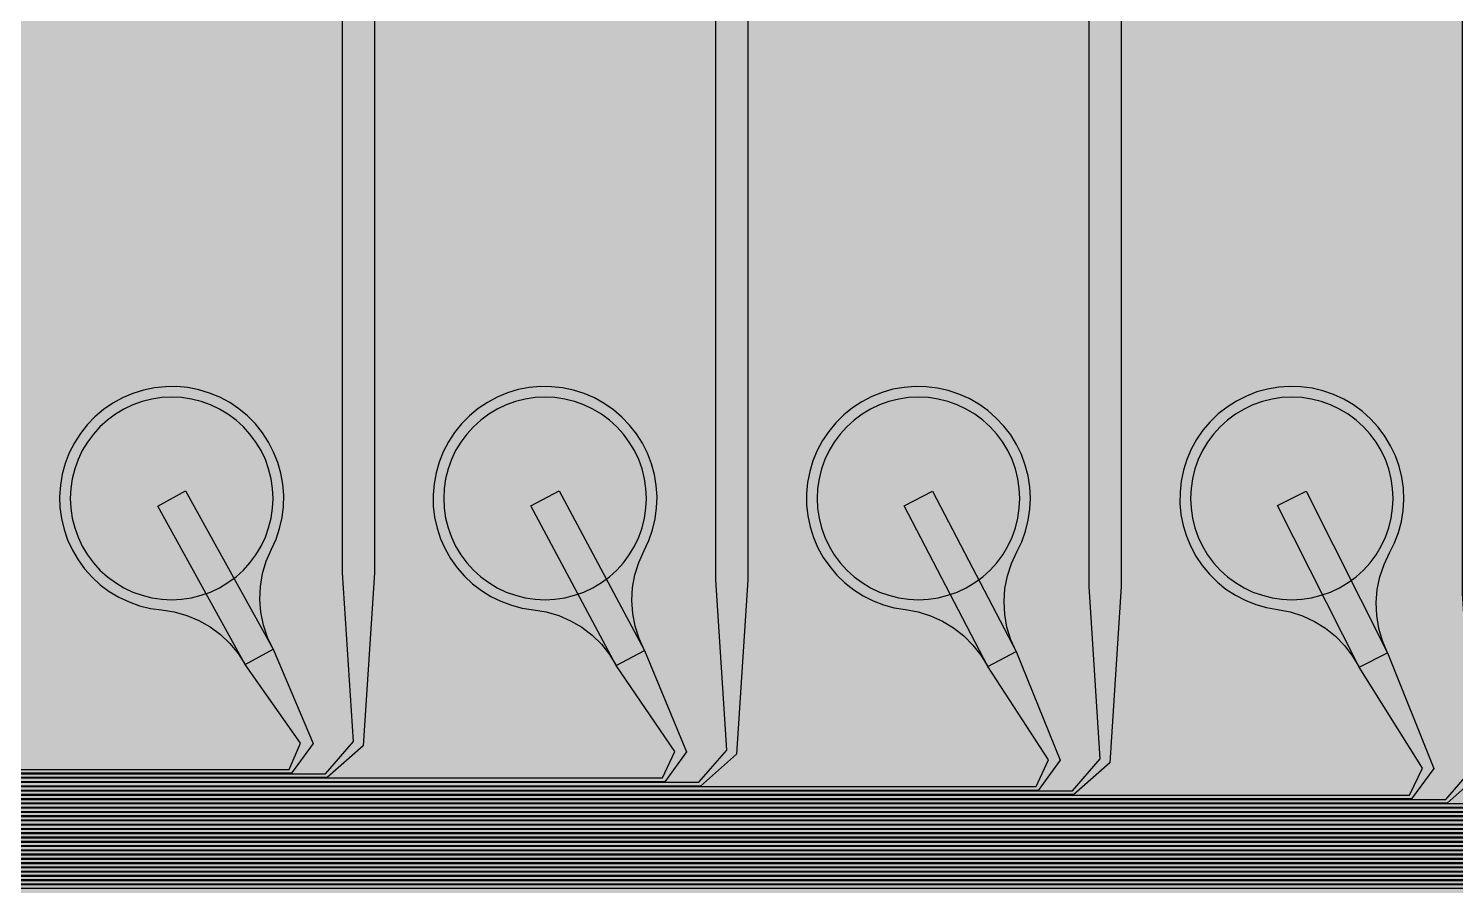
# Model space of a CAD drawing. Header units: metres. Extents: x -7231 to 10969, y -37556 to 1873.
# Drawn here: x 5872 to 7210, y -33144 to -32340 of the extents above; entities that cross this region are included whole.
import ezdxf

# ---------------------------------------------------------------- set-up
doc = ezdxf.new("R2010")
doc.units = ezdxf.units.M
for name, color, linetype in [('Metal1', 4, 'CONTINUOUS'), ('Metal2', 3, 'CONTINUOUS'), ('Polyimide', 7, 'CONTINUOUS'), ('Polyimide_Negative', 5, 'CONTINUOUS')]:
    doc.layers.add(name, color=color, linetype=linetype)

msp = doc.modelspace()

# ---------------------------------------------------------------- hatches: boundary and pattern name
at = {"layer": 'Polyimide'}
msp.add_hatch(color=7, dxfattribs=at).paths.add_polyline_path([(4065.7, -468), (4066.7, -502), (4068.5, -536), (4071.4, -570), (4075.5, -604), (4081, -638), (4088, -672), (4096.5, -706), (4106.6, -740), (4118.3, -774), (4131.6, -808), (4146.5, -842), (4162.9, -876), (4180.7, -910), (4199.8, -944), (4220.2, -978), (4241.7, -1012), (4264.2, -1046), (4287.5, -1080), (4311.5, -1114), (4336, -1148), (4360.9, -1182), (4385.9, -1216), (4410.9, -1250), (4435.7, -1284), (4460.2, -1318), (4484.2, -1352), (4507.5, -1385.9), (4530, -1419.9), (4551.5, -1453.9), (4571.9, -1487.9), (4591.1, -1521.9), (4608.9, -1555.9), (4625.3, -1589.9), (4640.1, -1623.9), (4653.4, -1657.9), (4665.1, -1691.9), (4675.2, -1725.9), (4683.7, -1759.9), (4690.7, -1793.9), (4696.2, -1827.9), (4700.3, -1861.9), (4703.2, -1895.9), (4705.1, -1929.9), (4706.1, -1963.9), (4706.4, -1997.9), (4706.5, -2031.9), (4706.5, -4793), (4710, -4838.4), (4720.2, -4882.7), (4737.1, -4925), (4760.1, -4964.2), (4788.9, -4999.5), (4822.6, -5030), (4860.5, -5055.1), (4901.8, -5074.2), (4901.8, -5074.2), (4970.7, -5105.2), (5034.7, -5145.3), (5092.8, -5193.5), (5143.8, -5249.2), (5186.9, -5311.2), (5221.2, -5378.4), (5246.2, -5449.7), (5261.4, -5523.7), (5266.5, -5599), (5261.4, -5674.3), (5246.2, -5748.3), (5221.2, -5819.6), (5186.9, -5886.8), (5143.8, -5948.8), (5092.8, -6004.5), (5034.7, -6052.7), (4970.7, -6092.8), (4901.8, -6123.8), (4860.5, -6142.9), (4822.6, -6168), (4788.9, -6198.5), (4760.1, -6233.8), (4737.1, -6273), (4720.2, -6315.3), (4710, -6359.6), (4706.5, -6405), (4706.5, -9221.5), (4710, -9266.9), (4720.2, -9311.2), (4737.1, -9353.5), (4760.1, -9392.7), (4788.9, -9428), (4822.6, -9458.5), (4860.5, -9483.6), (4901.8, -9502.7), (4970.7, -9533.7), (5034.7, -9573.8), (5092.8, -9622), (5143.8, -9677.7), (5186.9, -9739.7), (5221.2, -9806.9), (5246.2, -9878.2), (5261.4, -9952.2), (5266.5, -10027.5), (5261.4, -10102.8), (5246.2, -10176.8), (5221.2, -10248.1), (5186.9, -10315.3), (5143.8, -10377.3), (5092.8, -10433), (5034.7, -10481.2), (4970.7, -10521.3), (4901.8, -10552.3), (4860.5, -10571.4), (4822.6, -10596.5), (4788.9, -10627), (4760.1, -10662.3), (4737.1, -10701.5), (4720.2, -10743.8), (4710, -10788.1), (4706.5, -10833.5), (4706.5, -13650), (4710, -13695.4), (4720.2, -13739.7), (4737.1, -13782), (4760.1, -13821.2), (4788.9, -13856.5), (4822.6, -13887), (4860.5, -13912.1), (4901.8, -13931.2), (4970.7, -13962.2), (5034.7, -14002.2), (5092.8, -14050.5), (5143.8, -14106.2), (5186.9, -14168.2), (5221.2, -14235.4), (5246.2, -14306.7), (5261.4, -14380.7), (5266.5, -14456), (5261.4, -14531.3), (5246.2, -14605.3), (5221.2, -14676.5), (5186.9, -14743.8), (5143.8, -14805.8), (5092.8, -14861.5), (5034.7, -14909.7), (4970.7, -14949.8), (4901.8, -14980.8), (4860.5, -14999.9), (4822.6, -15025), (4788.9, -15055.5), (4760.1, -15090.8), (4737.1, -15130), (4720.2, -15172.3), (4710, -15216.6), (4706.5, -15262), (4706.5, -15456), (4720.9, -15750), (4764.1, -16041.3), (4835.7, -16326.8), (4934.9, -16604), (5060.7, -16870.2), (5212.1, -17122.7), (5387.5, -17359.2), (5585.2, -17577.3), (5803.3, -17775), (6039.8, -17950.4), (6292.3, -18101.8), (6558.4, -18227.6), (6835.6, -18326.8), (7121.2, -18398.3), (7412.4, -18441.5), (7706.5, -18456), (9969, -18456), (10047.4, -18459.8), (10125.1, -18471.4), (10201.2, -18490.4), (10275.2, -18516.9), (10346.1, -18550.5), (10413.5, -18590.8), (10476.5, -18637.6), (10534.7, -18690.3), (10587.4, -18748.5), (10634.2, -18811.5), (10674.5, -18878.9), (10708.1, -18949.8), (10734.6, -19023.8), (10753.6, -19099.9), (10765.2, -19177.6), (10769, -19256), (10769, -20895.8), (10730.2, -20951.4), (10694.6, -21009.1), (10662.2, -21068.6), (10633.2, -21129.9), (10607.6, -21192.7), (10585.5, -21256.7), (10566.9, -21322), (10552, -21388.1), (10540.8, -21455), (10533.4, -21522.3), (10529.6, -21590), (10529.6, -21657.8), (10533.4, -21725.5), (10540.8, -21792.9), (10552, -21859.7), (10566.9, -21925.9), (10585.5, -21991.1), (10607.6, -22055.2), (10633.2, -22117.9), (10662.2, -22179.2), (10694.6, -22238.7), (10730.2, -22296.4), (10769, -22352), (10769, -32454.2), (10728.7, -32510.5), (10691.7, -32568.9), (10658, -32629.3), (10627.8, -32691.6), (10601.2, -32755.4), (10578.2, -32820.7), (10558.9, -32887.1), (10543.4, -32954.5), (10531.8, -33022.7), (10524, -33091.4), (10520.1, -33160.5), (10520.1, -33229.7), (10524, -33298.8), (10531.8, -33367.5), (10543.4, -33435.7), (10558.9, -33503.1), (10578.2, -33569.5), (10601.2, -33634.8), (10627.8, -33698.6), (10658, -33760.8), (10691.7, -33821.3), (10728.7, -33879.7), (10769, -33936), (10769, -36556), (10765.2, -36634.4), (10753.6, -36712.1), (10734.6, -36788.2), (10708.1, -36862.1), (10674.5, -36933.1), (10634.2, -37000.5), (10587.4, -37063.5), (10534.7, -37121.7), (10476.5, -37174.4), (10413.5, -37221.2), (10346.1, -37261.5), (10275.2, -37295.1), (10201.2, -37321.6), (10125.1, -37340.6), (10047.4, -37352.1), (9969, -37356), (-6231, -37356), (-6309.4, -37352.1), (-6387.1, -37340.6), (-6463.2, -37321.6), (-6537.2, -37295.1), (-6608.1, -37261.5), (-6675.5, -37221.2), (-6738.5, -37174.4), (-6796.7, -37121.7), (-6849.4, -37063.5), (-6896.2, -37000.5), (-6936.5, -36933.1), (-6970.1, -36862.1), (-6996.6, -36788.2), (-7015.6, -36712.1), (-7027.2, -36634.4), (-7031, -36556), (-7031, -33936), (-6990.7, -33879.8), (-6953.7, -33821.3), (-6920, -33760.9), (-6889.8, -33698.6), (-6863.2, -33634.8), (-6840.2, -33569.5), (-6820.9, -33503.1), (-6805.4, -33435.7), (-6793.7, -33367.5), (-6785.9, -33298.8), (-6782, -33229.7), (-6782, -33160.5), (-6785.9, -33091.4), (-6793.7, -33022.7), (-6805.4, -32954.5), (-6820.9, -32887.1), (-6840.2, -32820.6), (-6863.2, -32755.4), (-6889.8, -32691.5), (-6920, -32629.3), (-6953.7, -32568.9), (-6990.7, -32510.4), (-7031, -32454.2), (-7031, -22364.8), (-6990.7, -22308.6), (-6953.7, -22250.1), (-6920, -22189.7), (-6889.8, -22127.5), (-6863.2, -22063.6), (-6840.2, -21998.4), (-6820.9, -21931.9), (-6805.4, -21864.5), (-6793.7, -21796.3), (-6785.9, -21727.6), (-6782, -21658.5), (-6782, -21589.3), (-6785.9, -21520.3), (-6793.7, -21451.5), (-6805.4, -21383.3), (-6820.9, -21315.9), (-6840.2, -21249.5), (-6863.2, -21184.2), (-6889.8, -21120.4), (-6920, -21058.1), (-6953.7, -20997.7), (-6990.7, -20939.3), (-7031, -20883), (-7031, -19256), (-7027.2, -19177.6), (-7015.6, -19099.9), (-6996.6, -19023.8), (-6970.1, -18949.8), (-6936.5, -18878.9), (-6896.2, -18811.5), (-6849.4, -18748.5), (-6796.7, -18690.3), (-6738.5, -18637.6), (-6675.5, -18590.8), (-6608.1, -18550.5), (-6537.2, -18516.9), (-6463.2, -18490.4), (-6387.1, -18471.4), (-6309.4, -18459.8), (-6231, -18456), (-3968.5, -18456), (-3674.4, -18441.5), (-3383.2, -18398.3), (-3097.6, -18326.8), (-2820.4, -18227.6), (-2554.3, -18101.8), (-2301.8, -17950.4), (-2065.3, -17775), (-1847.2, -17577.3), (-1649.5, -17359.2), (-1474.1, -17122.7), (-1322.7, -16870.2), (-1196.9, -16604), (-1097.7, -16326.8), (-1026.1, -16041.3), (-982.9, -15750), (-968.5, -15456), (-968.5, -15262), (-972, -15216.6), (-982.2, -15172.3), (-999.1, -15130), (-1022.1, -15090.8), (-1050.9, -15055.5), (-1084.6, -15025), (-1122.5, -14999.9), (-1163.8, -14980.8), (-1232.7, -14949.8), (-1296.7, -14909.7), (-1354.8, -14861.5), (-1405.8, -14805.8), (-1448.9, -14743.8), (-1483.2, -14676.5), (-1508.2, -14605.3), (-1523.4, -14531.3), (-1528.5, -14456), (-1523.4, -14380.7), (-1508.2, -14306.7), (-1483.2, -14235.4), (-1448.9, -14168.2), (-1405.8, -14106.2), (-1354.8, -14050.5), (-1296.7, -14002.2), (-1232.7, -13962.2), (-1163.8, -13931.2), (-1122.5, -13912.1), (-1084.6, -13887), (-1050.9, -13856.5), (-1022.1, -13821.2), (-999.1, -13782), (-982.2, -13739.7), (-972, -13695.4), (-968.5, -13650), (-968.5, -12309.6), (-972, -12264.3), (-982.2, -12219.9), (-999.1, -12177.7), (-1022.1, -12138.5), (-1050.9, -12103.2), (-1084.6, -12072.6), (-1122.5, -12047.5), (-1163.8, -12028.5), (-1232.7, -11997.4), (-1296.7, -11957.4), (-1354.8, -11909.1), (-1405.8, -11853.5), (-1448.9, -11791.5), (-1483.2, -11724.2), (-1508.2, -11653), (-1523.4, -11579), (-1528.5, -11503.7), (-1523.4, -11428.3), (-1508.2, -11354.4), (-1483.2, -11283.1), (-1448.9, -11215.9), (-1405.8, -11153.8), (-1354.8, -11098.2), (-1296.7, -11049.9), (-1232.7, -11009.9), (-1163.8, -10978.8), (-1122.5, -10959.8), (-1084.6, -10934.7), (-1050.9, -10904.1), (-1022.1, -10868.9), (-999.1, -10829.6), (-982.2, -10787.4), (-972, -10743), (-968.5, -10697.7), (-968.5, -9357.3), (-972, -9311.9), (-982.2, -9267.6), (-999.1, -9225.4), (-1022.1, -9186.1), (-1050.9, -9150.8), (-1084.6, -9120.3), (-1122.5, -9095.2), (-1163.8, -9076.2), (-1163.8, -9076.2), (-1232.7, -9045.1), (-1296.7, -9005.1), (-1354.8, -8956.8), (-1405.8, -8901.1), (-1448.9, -8839.1), (-1483.2, -8771.9), (-1508.2, -8700.6), (-1523.4, -8626.7), (-1528.5, -8551.3), (-1523.4, -8476), (-1508.2, -8402), (-1483.2, -8330.8), (-1448.9, -8263.5), (-1405.8, -8201.5), (-1354.8, -8145.9), (-1296.7, -8097.6), (-1232.7, -8057.6), (-1163.8, -8026.5), (-1163.8, -8026.5), (-1122.5, -8007.4), (-1084.6, -7982.4), (-1050.9, -7951.8), (-1022.1, -7916.5), (-999.1, -7877.3), (-982.2, -7835), (-972, -7790.7), (-968.5, -7745.4), (-968.5, -6405), (-972, -6359.6), (-982.2, -6315.3), (-999.1, -6273), (-1022.1, -6233.8), (-1050.9, -6198.5), (-1084.6, -6168), (-1122.5, -6142.9), (-1163.8, -6123.8), (-1163.8, -6123.8), (-1232.7, -6092.8), (-1296.7, -6052.7), (-1354.8, -6004.5), (-1405.8, -5948.8), (-1448.9, -5886.8), (-1483.2, -5819.6), (-1508.2, -5748.3), (-1523.4, -5674.3), (-1528.5, -5599), (-1523.4, -5523.7), (-1508.2, -5449.7), (-1483.2, -5378.4), (-1448.9, -5311.2), (-1405.8, -5249.2), (-1354.8, -5193.5), (-1296.7, -5145.3), (-1232.7, -5105.2), (-1163.8, -5074.2), (-1163.8, -5074.2), (-1122.5, -5055.1), (-1084.6, -5030), (-1050.9, -4999.5), (-1022.1, -4964.2), (-999.1, -4925), (-982.2, -4882.7), (-972, -4838.4), (-968.5, -4793), (-968.5, -2031.9), (-968.4, -1997.9), (-968.1, -1963.9), (-967.1, -1929.9), (-965.2, -1895.9), (-962.2, -1861.9), (-958, -1827.9), (-952.4, -1793.9), (-945.3, -1759.9), (-936.6, -1725.9), (-926.4, -1691.9), (-914.4, -1657.9), (-900.9, -1623.9), (-885.7, -1589.9), (-869.1, -1555.9), (-850.9, -1521.9), (-831.4, -1487.9), (-810.6, -1453.9), (-788.7, -1419.9), (-765.8, -1385.9), (-742.1, -1352), (-717.6, -1318), (-692.7, -1284), (-667.4, -1250), (-641.9, -1216), (-616.4, -1182), (-591.1, -1148), (-566.1, -1114), (-541.7, -1080), (-517.9, -1046), (-495, -1012), (-473.1, -978), (-452.4, -944), (-432.8, -910), (-414.7, -876), (-398, -842), (-382.9, -808), (-369.3, -774), (-357.4, -740), (-347.1, -706), (-338.4, -672), (-331.3, -638), (-325.7, -604), (-321.5, -570), (-318.6, -536), (-316.7, -502), (-315.7, -468), (-315.3, -434), (-315.2, -400), (-315.2, 401), (-315.2, 451), (-315.2, 1644), (-270.2, 1644), (-270, 1637.1), (-269.4, 1630.3), (-268.2, 1623.5), (-266.7, 1616.8), (-264.7, 1610.2), (-262.3, 1603.8), (-259.4, 1597.6), (-256.2, 1591.5), (-252.6, 1585.7), (-248.6, 1580.1), (-244.2, 1574.8), (-239.5, 1569.8), (-234.5, 1565.1), (-229.2, 1560.7), (-223.6, 1556.7), (-217.8, 1553.1), (-211.7, 1549.8), (-205.4, 1547), (-199, 1544.6), (-192.4, 1542.6), (-185.7, 1541), (-179, 1539.9), (-172.1, 1539.2), (-165.2, 1539), (-158.4, 1539.2), (-151.5, 1539.9), (-144.8, 1541), (-138.1, 1542.6), (-131.5, 1544.6), (-125.1, 1547), (-118.8, 1549.8), (-112.8, 1553.1), (-106.9, 1556.7), (-101.3, 1560.7), (-96, 1565.1), (-91, 1569.8), (-86.3, 1574.8), (-81.9, 1580.1), (-77.9, 1585.7), (-74.3, 1591.5), (-71.1, 1597.6), (-68.2, 1603.8), (-65.8, 1610.2), (-63.8, 1616.8), (-62.3, 1623.5), (-61.1, 1630.3), (-60.5, 1637.1), (-60.2, 1644), (1853, 1644), (1853, 1573), (3815.2, 1573), (3815.5, 1579.5), (3816.1, 1586.1), (3817.2, 1592.5), (3818.7, 1598.9), (3820.6, 1605.1), (3822.9, 1611.3), (3825.6, 1617.2), (3828.6, 1623), (3832.1, 1628.6), (3835.9, 1633.9), (3840.1, 1638.9), (3844.5, 1643.7), (3849.3, 1648.2), (3854.4, 1652.3), (3859.7, 1656.1), (3865.2, 1659.6), (3871, 1662.7), (3877, 1665.4), (3883.1, 1667.7), (3889.4, 1669.6), (3895.7, 1671.1), (3902.2, 1672.1), (3908.7, 1672.8), (3915.2, 1673), (3921.8, 1672.8), (3928.3, 1672.1), (3934.8, 1671.1), (3941.1, 1669.6), (3947.4, 1667.7), (3953.5, 1665.4), (3959.5, 1662.7), (3965.2, 1659.6), (3970.8, 1656.1), (3976.1, 1652.3), (3981.2, 1648.2), (3986, 1643.7), (3990.4, 1638.9), (3994.6, 1633.9), (3998.4, 1628.6), (4001.9, 1623), (4004.9, 1617.2), (4007.6, 1611.3), (4009.9, 1605.1), (4011.8, 1598.9), (4013.3, 1592.5), (4014.4, 1586.1), (4015, 1579.5), (4015.2, 1573), (4065.2, 1573), (4065.2, 451), (4065.2, 401), (4065.2, -400), (4065.3, -434), (4065.7, -468)])

# ---------------------------------------------------------------- linework, layer by layer
at = {"layer": 'Metal1'}
for points in [[(2216.8, -19211.9), (2216.8, -33114.3), (2245.7, -33143.2), (9362.8, -33143.2), (9391.8, -33114.3), (9391.8, -31919.7), (9362.8, -31890.8), (5160.8, -31890.8), (5126.9, -31860.9), (5116.5, -31707.3), (5116.5, -30931), (5146.5, -30931), (5146.5, -31707.3), (5136.1, -31857.1), (5162.2, -31887.2), (9364.2, -31887.2), (9395.3, -31918.3), (9395.3, -33115.7), (9364.2, -33146.8), (2244.3, -33146.8), (2213.2, -33115.7), (2213.2, -19211.9)], [(2224.8, -19211.9), (2224.8, -33106.3), (2253.7, -33135.3), (9354.8, -33135.3), (9383.8, -33106.3), (9383.8, -31927.7), (9354.8, -31898.8), (4810.8, -31898.8), (4776.9, -31868.9), (4766.5, -31713.7), (4766.5, -30931), (4796.5, -30931), (4796.5, -31713.7), (4786.1, -31865.1), (4812.2, -31895.2), (9356.2, -31895.2), (9387.2, -31926.3), (9387.2, -33107.7), (9356.2, -33138.8), (2252.3, -33138.8), (2221.2, -33107.7), (2221.2, -19211.9)], [(2232.8, -19211.9), (2232.8, -33098.3), (2261.7, -33127.3), (9346.8, -33127.3), (9375.8, -33098.3), (9375.8, -31935.7), (9346.8, -31906.7), (4460.8, -31906.7), (4426.9, -31876.9), (4416.5, -31720.1), (4416.5, -30931), (4446.5, -30931), (4446.5, -31720.1), (4436.1, -31873.1), (4462.2, -31903.2), (9348.2, -31903.2), (9379.3, -31934.3), (9379.3, -33099.7), (9348.2, -33130.8), (2260.3, -33130.8), (2229.2, -33099.7), (2229.2, -19211.9)], [(2240.8, -19211.9), (2240.8, -33090.3), (2269.7, -33119.2), (9338.8, -33119.2), (9367.8, -33090.3), (9367.8, -31943.7), (9338.8, -31914.7), (4110.8, -31914.7), (4076.9, -31884.9), (4066.5, -31726.5), (4066.5, -30931), (4096.5, -30931), (4096.5, -31726.5), (4086.1, -31881.1), (4112.2, -31911.2), (9340.2, -31911.2), (9371.2, -31942.3), (9371.2, -33091.7), (9340.2, -33122.8), (2268.3, -33122.8), (2237.2, -33091.7), (2237.2, -19211.9)], [(2248.8, -19211.9), (2248.8, -33082.3), (2277.7, -33111.3), (9330.8, -33111.3), (9359.8, -33082.3), (9359.8, -31951.7), (9330.8, -31922.8), (3760.8, -31922.8), (3726.9, -31892.9), (3716.5, -31732.9), (3716.5, -30931), (3746.5, -30931), (3746.5, -31732.9), (3736.1, -31889.1), (3762.2, -31919.2), (9332.2, -31919.2), (9363.3, -31950.3), (9363.3, -33083.7), (9332.2, -33114.8), (2276.3, -33114.8), (2245.2, -33083.7), (2245.2, -19211.9)], [(2256.8, -19211.9), (2256.8, -33074.3), (2285.7, -33103.3), (8950.8, -33103.3), (8977.1, -33073.2), (8966.5, -32902.1), (8966.5, -32041), (8996.5, -32041), (8996.5, -32902.1), (8985.9, -33076.8), (8952.2, -33106.8), (2284.3, -33106.8), (2253.2, -33075.7), (2253.2, -19211.9)], [(2264.8, -19211.9), (2264.8, -33066.3), (2293.7, -33095.2), (8600.8, -33095.2), (8627.1, -33065.2), (8616.5, -32895.7), (8616.5, -32041), (8646.5, -32041), (8646.5, -32895.7), (8635.9, -33068.8), (8602.2, -33098.8), (2292.3, -33098.8), (2261.2, -33067.7), (2261.2, -19211.9)], [(2272.8, -19211.9), (2272.8, -33058.3), (2301.7, -33087.2), (8250.8, -33087.2), (8277.1, -33057.2), (8266.5, -32889.3), (8266.5, -32041), (8296.5, -32041), (8296.5, -32889.3), (8285.9, -33060.8), (8252.2, -33090.8), (2300.3, -33090.8), (2269.2, -33059.7), (2269.2, -19211.9)], [(2280.8, -19211.9), (2280.8, -33050.3), (2309.7, -33079.2), (7900.8, -33079.2), (7927.1, -33049.2), (7916.5, -32882.9), (7916.5, -32041), (7946.5, -32041), (7946.5, -32882.9), (7935.9, -33052.8), (7902.2, -33082.8), (2308.3, -33082.8), (2277.2, -33051.7), (2277.2, -19211.9)], [(2288.8, -19211.9), (2288.8, -33042.3), (2317.7, -33071.2), (7550.8, -33071.2), (7577.1, -33041.2), (7566.5, -32876.5), (7566.5, -32041), (7596.5, -32041), (7596.5, -32876.5), (7585.9, -33044.8), (7552.2, -33074.8), (2316.3, -33074.8), (2285.2, -33043.7), (2285.2, -19211.9)], [(2296.8, -19211.9), (2296.8, -33034.3), (2325.7, -33063.3), (7200.8, -33063.3), (7227, -33033.2), (7216.5, -32870.1), (7216.5, -32041), (7246.5, -32041), (7246.5, -32870.1), (7236, -33036.8), (7202.2, -33066.8), (2324.3, -33066.8), (2293.2, -33035.7), (2293.2, -19211.9)], [(2304.8, -19211.9), (2304.8, -33026.3), (2333.7, -33055.2), (6850.8, -33055.2), (6877, -33025.1), (6866.5, -32863.7), (6866.5, -32041), (6896.5, -32041), (6896.5, -32863.7), (6886, -33028.9), (6852.2, -33058.8), (2332.3, -33058.8), (2301.2, -33027.7), (2301.2, -19211.9)], [(2312.8, -19211.9), (2312.8, -33018.3), (2341.7, -33047.2), (6500.8, -33047.2), (6527, -33017.1), (6516.5, -32857.3), (6516.5, -32041), (6546.5, -32041), (6546.5, -32857.3), (6536, -33020.9), (6502.2, -33050.8), (2340.3, -33050.8), (2309.2, -33019.7), (2309.2, -19211.9)], [(2320.8, -19211.9), (2320.8, -33010.3), (2349.7, -33039.3), (6150.8, -33039.3), (6177, -33009.1), (6166.5, -32850.9), (6166.5, -32041), (6196.5, -32041), (6196.5, -32850.9), (6186, -33012.9), (6152.2, -33042.8), (2348.3, -33042.8), (2317.2, -33011.7), (2317.2, -19211.9)]]:
    msp.add_lwpolyline(points, dxfattribs=at)
at = {"layer": 'Metal2'}
for points in [[(2220.8, -19211.9), (2220.8, -33110.3), (2249.7, -33139.3), (9358.8, -33139.3), (9387.8, -33110.3), (9387.8, -31923.7), (9358.8, -31894.7), (5127.3, -31894.7), (5076.1, -31873.5), (5034.9, -31822.2), (4943.8, -31679.1), (4969.2, -31662.9), (5060.2, -31806.1), (5087.1, -31861.8), (5128.2, -31891.2), (9360.2, -31891.2), (9391.2, -31922.3), (9391.2, -33111.7), (9360.2, -33142.8), (2248.3, -33142.8), (2217.2, -33111.7), (2217.2, -19211.9)], [(2228.8, -19211.9), (2228.8, -33102.3), (2257.7, -33131.2), (9350.8, -33131.2), (9379.8, -33102.3), (9379.8, -31931.7), (9350.8, -31902.8), (4777.3, -31902.8), (4726.7, -31881), (4682.5, -31823.5), (4593.7, -31678.8), (4619.3, -31663.2), (4708.1, -31807.8), (4737.3, -31869.9), (4778.2, -31899.2), (9352.2, -31899.2), (9383.2, -31930.3), (9383.2, -33103.7), (9352.2, -33134.8), (2256.3, -33134.8), (2225.2, -33103.7), (2225.2, -19211.9)], [(2236.8, -19211.9), (2236.8, -33094.3), (2265.7, -33123.3), (9342.8, -33123.3), (9371.8, -33094.3), (9371.8, -31939.7), (9342.8, -31910.8), (4427.2, -31910.8), (4377.3, -31888.4), (4330.2, -31824.6), (4243.6, -31678.7), (4269.4, -31663.3), (4356, -31809.3), (4387.6, -31878), (4428.2, -31907.2), (9344.2, -31907.2), (9375.2, -31938.3), (9375.2, -33095.7), (9344.2, -33126.8), (2264.3, -33126.8), (2233.2, -33095.7), (2233.2, -19211.9)], [(2244.8, -19211.9), (2244.8, -33086.3), (2273.7, -33115.3), (9334.8, -33115.3), (9363.8, -33086.3), (9363.8, -31947.7), (9334.8, -31918.7), (4077.2, -31918.7), (4027.8, -31896), (3978, -31825.6), (3893.5, -31678.5), (3919.5, -31663.5), (4004, -31810.7), (4037.8, -31886), (4078.2, -31915.2), (9336.2, -31915.2), (9367.2, -31946.3), (9367.2, -33087.7), (9336.2, -33118.8), (2272.3, -33118.8), (2241.2, -33087.7), (2241.2, -19211.9)], [(2252.8, -19211.9), (2252.8, -33078.3), (2281.7, -33107.2), (9326.8, -33107.2), (9355.8, -33078.3), (9355.8, -31955.7), (9326.8, -31926.7), (3727.2, -31926.7), (3678.3, -31903.5), (3625.9, -31826.6), (3543.4, -31678.3), (3569.6, -31663.7), (3652.1, -31812), (3688, -31894), (3728.2, -31923.2), (9328.2, -31923.2), (9359.2, -31954.3), (9359.2, -33079.7), (9328.2, -33110.8), (2280.3, -33110.8), (2249.2, -33079.7), (2249.2, -19211.9)], [(2260.8, -19211.9), (2260.8, -33070.3), (2289.7, -33099.2), (8916.8, -33099.2), (8930.8, -33073.2), (8863.9, -32948.3), (8792.8, -32787.1), (8820.2, -32774.9), (8891.4, -32936.2), (8940.4, -33073.9), (8918.7, -33102.8), (2288.3, -33102.8), (2257.2, -33071.7), (2257.2, -19211.9)], [(2268.8, -19211.9), (2268.8, -33062.3), (2297.7, -33091.2), (8566.8, -33091.2), (8580.5, -33065.3), (8514, -32944.3), (8442.8, -32787.2), (8470.2, -32774.8), (8541.3, -32932), (8590.2, -33066), (8568.7, -33094.8), (2296.3, -33094.8), (2265.2, -33063.7), (2265.2, -19211.9)], [(2276.8, -19211.9), (2276.8, -33054.3), (2305.7, -33083.2), (8216.8, -33083.2), (8230.2, -33057.5), (8164.4, -32941.2), (8092.9, -32787.3), (8120.1, -32774.7), (8191.6, -32928.6), (8240, -33058.1), (8218.7, -33086.8), (2304.3, -33086.8), (2273.2, -33055.7), (2273.2, -19211.9)], [(2284.8, -19211.9), (2284.8, -33046.3), (2313.7, -33075.2), (7866.7, -33075.2), (7879.8, -33049.6), (7816, -32940.6), (7743, -32787.5), (7770, -32774.5), (7843.1, -32927.7), (7889.8, -33050.2), (7868.7, -33078.8), (2312.3, -33078.8), (2281.2, -33047.7), (2281.2, -19211.9)], [(2292.8, -19211.9), (2292.8, -33038.3), (2321.7, -33067.2), (7516.7, -33067.2), (7529.4, -33041.8), (7467.7, -32940), (7393, -32787.6), (7420, -32774.4), (7494.7, -32926.8), (7539.6, -33042.3), (7518.7, -33070.8), (2320.3, -33070.8), (2289.2, -33039.7), (2289.2, -19211.9)], [(2300.8, -19211.9), (2300.8, -33030.3), (2329.7, -33059.2), (7166.7, -33059.2), (7178.9, -33034), (7119.5, -32939.3), (7043.1, -32787.8), (7069.9, -32774.2), (7146.3, -32925.8), (7189.5, -33034.4), (7168.7, -33062.8), (2328.3, -33062.8), (2297.2, -33031.7), (2297.2, -19211.9)], [(2308.8, -19211.9), (2308.8, -33022.3), (2337.7, -33051.3), (6816.7, -33051.3), (6828.5, -33026.2), (6771.4, -32938.5), (6693.2, -32787.9), (6719.8, -32774.1), (6798, -32924.7), (6839.3, -33026.6), (6818.7, -33054.8), (2336.3, -33054.8), (2305.2, -33023.7), (2305.2, -19211.9)], [(2316.8, -19211.9), (2316.8, -33014.3), (2345.7, -33043.2), (6466.7, -33043.2), (6478, -33018.4), (6423.3, -32937.7), (6343.3, -32788.1), (6369.7, -32773.9), (6449.8, -32923.6), (6489.2, -33018.7), (6468.7, -33046.8), (2344.3, -33046.8), (2313.2, -33015.7), (2313.2, -19211.9)], [(2324.8, -19211.9), (2324.8, -33006.3), (2353.7, -33035.2), (6116.7, -33035.2), (6127.4, -33010.6), (6075.3, -32936.8), (5993.4, -32788.2), (6019.6, -32773.8), (6101.6, -32922.4), (6139, -33010.8), (6118.7, -33038.8), (2352.3, -33038.8), (2321.2, -33007.7), (2321.2, -19211.9)]]:
    msp.add_lwpolyline(points, dxfattribs=at)
for points in [[(6101.6, -32922.4), (6096.4, -32911.3), (6092.5, -32899.8), (6090.1, -32887.8), (6089.2, -32875.7), (6089.7, -32863.5), (6091.7, -32851.5), (6095.2, -32839.8), (6100.1, -32828.7), (6104.3, -32819.1), (6107.7, -32809.2), (6110, -32798.9), (6111.2, -32788.5), (6111.5, -32778.1), (6110.6, -32767.6), (6108.8, -32757.3), (6105.9, -32747.2), (6102.1, -32737.5), (6097.2, -32728.2), (6091.5, -32719.4), (6085, -32711.2), (6077.6, -32703.7), (6069.6, -32697), (6060.9, -32691.2), (6051.6, -32686.2), (6042, -32682.2), (6031.9, -32679.1), (6021.7, -32677.1), (6011.2, -32676.1), (6000.8, -32676.2), (5990.3, -32677.3), (5980.1, -32679.4), (5970.1, -32682.5), (5960.4, -32686.6), (5951.3, -32691.7), (5942.6, -32697.7), (5934.6, -32704.4), (5927.4, -32712), (5920.9, -32720.2), (5915.3, -32729), (5910.5, -32738.4), (5906.8, -32748.2), (5904, -32758.3), (5902.2, -32768.6), (5901.5, -32779.1), (5901.8, -32789.5), (5903.2, -32799.9), (5905.6, -32810.1), (5909, -32820), (5913.4, -32829.6), (5918.7, -32838.6), (5924.9, -32847.1), (5931.9, -32854.9), (5939.6, -32861.9), (5948, -32868.2), (5957, -32873.6), (5966.5, -32878.1), (5976.4, -32881.6), (5986.5, -32884.1), (5996.9, -32885.6), (6008.9, -32887.4), (6020.7, -32890.7), (6031.9, -32895.4), (6042.5, -32901.4), (6052.3, -32908.7), (6061.1, -32917.1), (6068.8, -32926.6), (6075.3, -32936.8), (6101.6, -32922.4)], [(6449.8, -32923.6), (6444.7, -32912.5), (6441, -32900.9), (6438.7, -32888.9), (6437.9, -32876.8), (6438.6, -32864.6), (6440.8, -32852.6), (6444.4, -32841), (6449.4, -32829.9), (6453.8, -32820.4), (6457.3, -32810.5), (6459.7, -32800.3), (6461.1, -32789.9), (6461.5, -32779.4), (6460.8, -32769), (6459.1, -32758.6), (6456.3, -32748.5), (6452.6, -32738.7), (6447.9, -32729.3), (6442.3, -32720.5), (6435.8, -32712.2), (6428.6, -32704.7), (6420.6, -32697.9), (6412, -32691.9), (6402.9, -32686.8), (6393.2, -32682.6), (6383.3, -32679.5), (6373, -32677.3), (6362.6, -32676.2), (6352.1, -32676.1), (6341.7, -32677.1), (6331.4, -32679), (6321.3, -32682.1), (6311.7, -32686.1), (6302.4, -32691), (6293.7, -32696.8), (6285.6, -32703.5), (6278.3, -32711), (6271.7, -32719.1), (6265.9, -32727.9), (6261.1, -32737.2), (6257.2, -32746.9), (6254.3, -32757), (6252.4, -32767.3), (6251.6, -32777.7), (6251.7, -32788.2), (6253, -32798.6), (6255.3, -32808.8), (6258.5, -32818.8), (6262.8, -32828.4), (6268, -32837.5), (6274, -32846), (6280.9, -32853.9), (6288.6, -32861.1), (6296.9, -32867.4), (6305.8, -32873), (6315.2, -32877.5), (6325.1, -32881.2), (6335.2, -32883.8), (6345.6, -32885.4), (6357.6, -32887.4), (6369.3, -32890.9), (6380.4, -32895.7), (6390.9, -32901.9), (6400.6, -32909.3), (6409.3, -32917.8), (6416.9, -32927.3), (6423.3, -32937.7), (6449.8, -32923.6)], [(6798, -32924.7), (6793.1, -32913.6), (6789.5, -32901.9), (6787.4, -32889.9), (6786.8, -32877.8), (6787.6, -32865.6), (6789.9, -32853.6), (6793.7, -32842.1), (6798.8, -32831), (6803.4, -32821.6), (6806.9, -32811.7), (6809.5, -32801.5), (6811, -32791.2), (6811.5, -32780.7), (6810.9, -32770.2), (6809.4, -32759.9), (6806.7, -32749.7), (6803.1, -32739.9), (6798.5, -32730.5), (6793, -32721.5), (6786.7, -32713.2), (6779.5, -32705.6), (6771.6, -32698.7), (6763.1, -32692.6), (6754, -32687.4), (6744.5, -32683.1), (6734.5, -32679.8), (6724.3, -32677.5), (6713.9, -32676.3), (6703.4, -32676), (6693, -32676.9), (6682.6, -32678.7), (6672.6, -32681.6), (6662.8, -32685.5), (6653.5, -32690.3), (6644.8, -32696.1), (6636.6, -32702.6), (6629.1, -32710), (6622.4, -32718.1), (6616.6, -32726.8), (6611.6, -32736), (6607.6, -32745.7), (6604.6, -32755.7), (6602.6, -32766), (6601.6, -32776.4), (6601.7, -32786.9), (6602.8, -32797.3), (6604.9, -32807.6), (6608.1, -32817.6), (6612.2, -32827.2), (6617.3, -32836.4), (6623.3, -32845), (6630, -32853), (6637.6, -32860.2), (6645.8, -32866.7), (6654.7, -32872.3), (6664, -32877), (6673.8, -32880.8), (6683.9, -32883.5), (6694.3, -32885.3), (6706.3, -32887.4), (6717.9, -32891), (6729, -32896), (6739.5, -32902.3), (6749, -32909.8), (6757.6, -32918.5), (6765.1, -32928.1), (6771.4, -32938.5), (6798, -32924.7)], [(7146.3, -32925.8), (7141.5, -32914.6), (7138.1, -32902.9), (7136.1, -32890.9), (7135.6, -32878.7), (7136.6, -32866.5), (7139.1, -32854.6), (7143, -32843.1), (7148.2, -32832.1), (7152.9, -32822.7), (7156.5, -32812.9), (7159.2, -32802.7), (7160.9, -32792.4), (7161.5, -32781.9), (7161.1, -32771.5), (7159.6, -32761.1), (7157.1, -32750.9), (7153.6, -32741), (7149.1, -32731.6), (7143.7, -32722.6), (7137.5, -32714.2), (7130.4, -32706.4), (7122.6, -32699.4), (7114.2, -32693.2), (7105.1, -32687.9), (7095.6, -32683.6), (7085.7, -32680.1), (7075.5, -32677.7), (7065.1, -32676.4), (7054.6, -32676), (7044.2, -32676.7), (7033.8, -32678.5), (7023.7, -32681.2), (7014, -32685), (7004.6, -32689.7), (6995.8, -32695.4), (6987.5, -32701.8), (6980, -32709.1), (6973.2, -32717.1), (6967.2, -32725.7), (6962.2, -32734.9), (6958, -32744.5), (6954.9, -32754.5), (6952.8, -32764.8), (6951.7, -32775.2), (6951.6, -32785.7), (6952.6, -32796.1), (6954.6, -32806.4), (6957.7, -32816.4), (6961.7, -32826.1), (6966.6, -32835.3), (6972.5, -32844), (6979.2, -32852.1), (6986.7, -32859.4), (6994.8, -32866), (7003.6, -32871.7), (7012.9, -32876.5), (7022.7, -32880.4), (7032.7, -32883.3), (7043, -32885.1), (7055, -32887.4), (7066.6, -32891.2), (7077.7, -32896.3), (7088, -32902.7), (7097.5, -32910.3), (7106, -32919.1), (7113.4, -32928.8), (7119.5, -32939.3), (7146.3, -32925.8)]]:
    msp.add_lwpolyline(points, close=True, dxfattribs=at)
at = {"layer": 'Polyimide_Negative'}
for points in [[(6101.5, -32781), (6101, -32771.7), (6099.7, -32762.5), (6097.4, -32753.4), (6094.3, -32744.6), (6090.3, -32736.2), (6085.5, -32728.2), (6079.9, -32720.7), (6073.7, -32713.8), (6066.8, -32707.6), (6059.3, -32702), (6051.3, -32697.2), (6042.9, -32693.2), (6034.1, -32690.1), (6025, -32687.8), (6015.8, -32686.5), (6006.5, -32686), (5997.2, -32686.5), (5988, -32687.8), (5978.9, -32690.1), (5970.1, -32693.2), (5961.7, -32697.2), (5953.7, -32702), (5946.2, -32707.6), (5939.3, -32713.8), (5933.1, -32720.7), (5927.5, -32728.2), (5922.7, -32736.2), (5918.7, -32744.6), (5915.6, -32753.4), (5913.3, -32762.5), (5912, -32771.7), (5911.5, -32781), (5912, -32790.3), (5913.3, -32799.5), (5915.6, -32808.6), (5918.7, -32817.4), (5922.7, -32825.8), (5927.5, -32833.8), (5933.1, -32841.3), (5939.3, -32848.2), (5946.2, -32854.4), (5953.7, -32860), (5961.7, -32864.8), (5970.1, -32868.8), (5978.9, -32871.9), (5988, -32874.2), (5997.2, -32875.5), (6006.5, -32876), (6015.8, -32875.5), (6025, -32874.2), (6034.1, -32871.9), (6042.9, -32868.8), (6051.3, -32864.8), (6059.3, -32860), (6066.8, -32854.4), (6073.7, -32848.2), (6079.9, -32841.3), (6085.5, -32833.8), (6090.3, -32825.8), (6094.3, -32817.4), (6097.4, -32808.6), (6099.7, -32799.5), (6101, -32790.3), (6101.5, -32781)], [(6451.5, -32781), (6451, -32771.7), (6449.7, -32762.5), (6447.4, -32753.4), (6444.3, -32744.6), (6440.3, -32736.2), (6435.5, -32728.2), (6429.9, -32720.7), (6423.7, -32713.8), (6416.8, -32707.6), (6409.3, -32702), (6401.3, -32697.2), (6392.9, -32693.2), (6384.1, -32690.1), (6375, -32687.8), (6365.8, -32686.5), (6356.5, -32686), (6347.2, -32686.5), (6338, -32687.8), (6328.9, -32690.1), (6320.1, -32693.2), (6311.7, -32697.2), (6303.7, -32702), (6296.2, -32707.6), (6289.3, -32713.8), (6283.1, -32720.7), (6277.5, -32728.2), (6272.7, -32736.2), (6268.7, -32744.6), (6265.6, -32753.4), (6263.3, -32762.5), (6262, -32771.7), (6261.5, -32781), (6262, -32790.3), (6263.3, -32799.5), (6265.6, -32808.6), (6268.7, -32817.4), (6272.7, -32825.8), (6277.5, -32833.8), (6283.1, -32841.3), (6289.3, -32848.2), (6296.2, -32854.4), (6303.7, -32860), (6311.7, -32864.8), (6320.1, -32868.8), (6328.9, -32871.9), (6338, -32874.2), (6347.2, -32875.5), (6356.5, -32876), (6365.8, -32875.5), (6375, -32874.2), (6384.1, -32871.9), (6392.9, -32868.8), (6401.3, -32864.8), (6409.3, -32860), (6416.8, -32854.4), (6423.7, -32848.2), (6429.9, -32841.3), (6435.5, -32833.8), (6440.3, -32825.8), (6444.3, -32817.4), (6447.4, -32808.6), (6449.7, -32799.5), (6451, -32790.3), (6451.5, -32781)], [(6801.5, -32781), (6801, -32771.7), (6799.7, -32762.5), (6797.4, -32753.4), (6794.3, -32744.6), (6790.3, -32736.2), (6785.5, -32728.2), (6779.9, -32720.7), (6773.7, -32713.8), (6766.8, -32707.6), (6759.3, -32702), (6751.3, -32697.2), (6742.9, -32693.2), (6734.1, -32690.1), (6725, -32687.8), (6715.8, -32686.5), (6706.5, -32686), (6697.2, -32686.5), (6688, -32687.8), (6678.9, -32690.1), (6670.1, -32693.2), (6661.7, -32697.2), (6653.7, -32702), (6646.2, -32707.6), (6639.3, -32713.8), (6633.1, -32720.7), (6627.5, -32728.2), (6622.7, -32736.2), (6618.7, -32744.6), (6615.6, -32753.4), (6613.3, -32762.5), (6612, -32771.7), (6611.5, -32781), (6612, -32790.3), (6613.3, -32799.5), (6615.6, -32808.6), (6618.7, -32817.4), (6622.7, -32825.8), (6627.5, -32833.8), (6633.1, -32841.3), (6639.3, -32848.2), (6646.2, -32854.4), (6653.7, -32860), (6661.7, -32864.8), (6670.1, -32868.8), (6678.9, -32871.9), (6688, -32874.2), (6697.2, -32875.5), (6706.5, -32876), (6715.8, -32875.5), (6725, -32874.2), (6734.1, -32871.9), (6742.9, -32868.8), (6751.3, -32864.8), (6759.3, -32860), (6766.8, -32854.4), (6773.7, -32848.2), (6779.9, -32841.3), (6785.5, -32833.8), (6790.3, -32825.8), (6794.3, -32817.4), (6797.4, -32808.6), (6799.7, -32799.5), (6801, -32790.3), (6801.5, -32781)], [(7151.5, -32781), (7151, -32771.7), (7149.7, -32762.5), (7147.4, -32753.4), (7144.3, -32744.6), (7140.3, -32736.2), (7135.5, -32728.2), (7129.9, -32720.7), (7123.7, -32713.8), (7116.8, -32707.6), (7109.3, -32702), (7101.3, -32697.2), (7092.9, -32693.2), (7084.1, -32690.1), (7075, -32687.8), (7065.8, -32686.5), (7056.5, -32686), (7047.2, -32686.5), (7038, -32687.8), (7028.9, -32690.1), (7020.1, -32693.2), (7011.7, -32697.2), (7003.7, -32702), (6996.2, -32707.6), (6989.3, -32713.8), (6983.1, -32720.7), (6977.5, -32728.2), (6972.7, -32736.2), (6968.7, -32744.6), (6965.6, -32753.4), (6963.3, -32762.5), (6962, -32771.7), (6961.5, -32781), (6962, -32790.3), (6963.3, -32799.5), (6965.6, -32808.6), (6968.7, -32817.4), (6972.7, -32825.8), (6977.5, -32833.8), (6983.1, -32841.3), (6989.3, -32848.2), (6996.2, -32854.4), (7003.7, -32860), (7011.7, -32864.8), (7020.1, -32868.8), (7028.9, -32871.9), (7038, -32874.2), (7047.2, -32875.5), (7056.5, -32876), (7065.8, -32875.5), (7075, -32874.2), (7084.1, -32871.9), (7092.9, -32868.8), (7101.3, -32864.8), (7109.3, -32860), (7116.8, -32854.4), (7123.7, -32848.2), (7129.9, -32841.3), (7135.5, -32833.8), (7140.3, -32825.8), (7144.3, -32817.4), (7147.4, -32808.6), (7149.7, -32799.5), (7151, -32790.3), (7151.5, -32781)]]:
    msp.add_lwpolyline(points, close=True, dxfattribs=at)

doc.saveas('drawing.dxf')
